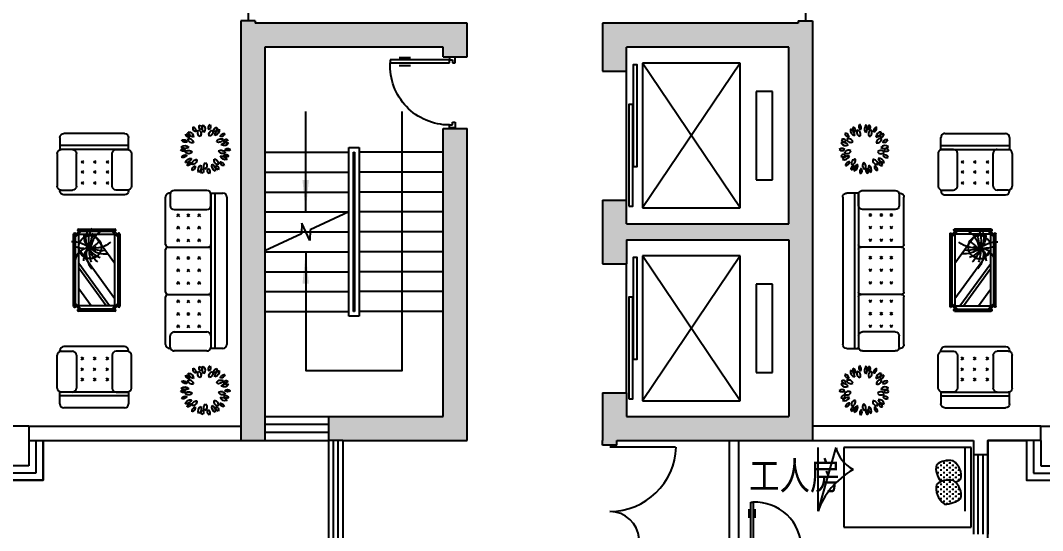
# Model space of a CAD drawing. Header units: millimetres. Extents: x 700 to 40890, y 496 to 41608.
# Drawn here: x 14431 to 27269, y 25908 to 32314 of the extents above; entities that cross this region are included whole.
import ezdxf
from ezdxf.enums import TextEntityAlignment as Align

# ---------------------------------------------------------------- set-up
doc = ezdxf.new("R2010")
doc.units = ezdxf.units.MM
for name, color, linetype in [('J', 7, 'Continuous'), ('PUB_DIM', 3, 'Continuous'), ('PUB_H', 13, 'Continuous'), ('STAIR', 2, 'Continuous'), ('W', 2, 'Continuous'), ('WALL', 4, 'Continuous'), ('WINDOW', 5, 'Continuous'), ('WINDOW_TEXT', 7, 'Continuous'), ('轮廓线', 240, 'Continuous')]:
    doc.layers.add(name, color=color, linetype=linetype)
doc.styles.add('_XYF', font='simhei.ttf', dxfattribs={"width": 0.8})
doc.styles.add('DIM_FONT', font='SIMPLEX.shx', dxfattribs={"width": 0.8})
doc.styles.add('SIMPLEX', font='SIMPLEX.SHX')
doc.styles.get("Standard").update_dxf_attribs({"font": 'arial.ttf'})

# ---------------------------------------------------------------- blocks, each defined once
blk = doc.blocks.new('_LIFTD')
for points in [[(-0.5476, -0.6024), (-0.5476, -0.7742), (0.2411, -0.7742), (0.2411, -0.6024), (-0.5476, -0.6024)], [(-0.2411, -0.7836), (-0.2411, -0.9554), (0.5476, -0.9554), (0.5476, -0.7836), (-0.2411, -0.7836)]]:
    blk.add_lwpolyline(points)
blk = doc.blocks.new('_ARROW')
blk.add_solid([(0, 0), (-1, 0.1), (-1, -0.1)])
blk = doc.blocks.new('M_A23MCU')
for p, q in [((-0.454, 0.081), (-0.454, 0.905)), ((-0.454, 0.905), (-0.413, 0.905)), ((-0.413, 0.905), (-0.413, 0.081)), ((-0.489, 0.782), (-0.489, 0.624)), ((-0.378, 0.782), (-0.378, 0.624)), ((-0.495, -0.002), (-0.495, 0.081)), ((-0.495, 0.081), (-0.454, 0.081)), ((-0.413, 0.081), (-0.454, 0.081)), ((-0.454, 0.081), (-0.454, 0.039)), ((-0.454, 0.039), (-0.413, 0.039)), ((-0.413, 0.039), (-0.413, -0.002)), ((0.412, 0.039), (0.412, -0.002)), ((0.453, 0.039), (0.412, 0.039)), ((0.453, 0.081), (0.453, 0.039)), ((0.494, 0.081), (0.453, 0.081)), ((0.494, -0.002), (0.494, 0.081)), ((-0.413, -0.002), (-0.495, -0.002)), ((-0.495, -0.002), (-0.495, -0.002)), ((0.412, -0.002), (0.494, -0.002)), ((0.494, -0.002), (0.494, -0.002))]:
    blk.add_line(p, q)
blk.add_arc((-0.372, 0.082), 0.825, 359.9283, 92.866)
blk = doc.blocks.new('_WBLK')
for p, q in [((-0.5, 0.5), (0.5, 0.5)), ((0.5, 0.1667), (-0.5, 0.1667)), ((0.5, -0.1667), (-0.5, -0.1667)), ((-0.5, -0.5), (0.5, -0.5))]:
    blk.add_line(p, q)
at = {"layer": 'WINDOW_TEXT', "style": 'SIMPLEX', "flags": 9}
blk.add_attdef('A', text='', height=1, dxfattribs=at).set_placement((0, 1.5), align=Align.MIDDLE)
blk = doc.blocks.new('M_C46QQU')
for p, q in [((-1008, 250), (-1008, 661)), ((-975, 711), (-975, 720)), ((-958, 711), (-818, 711)), ((-925, 770), (-327, 770)), ((-768, 661), (-768, 250)), ((-298, 740), (-298, 230)), ((-269, 770), (269, 770)), ((298, 740), (298, 230)), ((327, 770), (925, 770)), ((768, 661), (768, 250)), ((958, 711), (818, 711)), ((975, 711), (975, 720)), ((1008, 250), (1008, 661)), ((-713, 627), (-683, 597)), ((-683, 627), (-713, 597)), ((-556, 627), (-526, 597)), ((-526, 627), (-556, 597)), ((-398, 627), (-368, 597)), ((-368, 627), (-398, 597)), ((-138, 627), (-168, 597)), ((-168, 627), (-138, 597)), ((20, 627), (-11, 597)), ((-11, 627), (20, 597)), ((177, 627), (147, 597)), ((147, 627), (177, 597)), ((368, 627), (398, 597)), ((398, 627), (368, 597)), ((526, 627), (556, 597)), ((556, 627), (526, 597)), ((683, 627), (713, 597)), ((713, 627), (683, 597)), ((-713, 500), (-683, 469)), ((-683, 500), (-713, 469)), ((-556, 500), (-526, 469)), ((-526, 500), (-556, 469)), ((-398, 500), (-368, 469)), ((-368, 500), (-398, 469)), ((-138, 500), (-168, 469)), ((-168, 500), (-138, 469)), ((20, 500), (-11, 469)), ((-11, 500), (20, 469)), ((177, 500), (147, 469)), ((147, 500), (177, 469)), ((368, 500), (398, 469)), ((398, 500), (368, 469)), ((526, 500), (556, 469)), ((556, 500), (526, 469)), ((683, 500), (713, 469)), ((713, 500), (683, 469)), ((-713, 363), (-683, 332)), ((-683, 363), (-713, 332)), ((-526, 363), (-556, 332)), ((-556, 363), (-526, 332)), ((-398, 363), (-368, 332)), ((-368, 363), (-398, 332)), ((-138, 363), (-168, 332)), ((-168, 363), (-138, 332)), ((-11, 363), (20, 332)), ((20, 363), (-11, 332)), ((177, 363), (147, 332)), ((147, 363), (177, 332)), ((368, 363), (398, 332)), ((398, 363), (368, 332)), ((556, 363), (526, 332)), ((526, 363), (556, 332)), ((683, 363), (713, 332)), ((713, 363), (683, 332)), ((-975, 50), (-975, 203)), ((975, 200), (-975, 200)), ((975, 150), (-975, 150)), ((-818, 200), (-958, 200)), ((818, 200), (958, 200)), ((975, 200), (975, 50)), ((925, 0), (-925, 0))]:
    blk.add_line(p, q)
for centre, radius, start, end in [((-958, 661), 50, 90, 180), ((-925, 720), 50, 90, 180), ((-818, 661), 50, 0, 90), ((-328, 740), 30, 360, 90), ((-268, 740), 30, 90, 180), ((268, 740), 30, 0, 90), ((328, 740), 30, 90, 180), ((818, 661), 50, 90, 180), ((925, 720), 50, 360, 90), ((958, 661), 50, 0, 90), ((-958, 250), 50, 180, 270), ((-818, 250), 50, 270, 0), ((-328, 230), 30, 270, 0), ((-268, 230), 30, 180, 270), ((268, 230), 30, 270, 360), ((328, 230), 30, 180, 270), ((818, 250), 50, 180, 270), ((958, 250), 50, 270, 0), ((-925, 50), 50, 180, 270), ((925, 50), 50, 270, 0)]:
    blk.add_arc(centre, radius, start, end)
at = {"style": 'DIM_FONT', "width": 0.8, "flags": 9}
for tag in ['XSIZE', 'YSIZE']:
    blk.add_attdef(tag, (0, 0), '', height=0.5, dxfattribs=at)
blk = doc.blocks.new('M_C47JEV')
for p, q in [((-465, 250), (-465, 661)), ((-431, 711), (-431, 720)), ((-415, 711), (-275, 711)), ((381, 770), (-381, 770)), ((-225, 661), (-225, 250)), ((225, 661), (225, 250)), ((415, 711), (275, 711)), ((431, 711), (431, 720)), ((465, 250), (465, 661)), ((-136, 606), (-166, 637)), ((-166, 606), (-136, 637)), ((-9, 606), (21, 637)), ((21, 606), (-9, 637)), ((179, 606), (149, 637)), ((149, 606), (179, 637)), ((-136, 469), (-166, 499)), ((-166, 469), (-136, 499)), ((21, 469), (-9, 499)), ((-9, 469), (21, 499)), ((179, 469), (149, 499)), ((149, 469), (179, 499)), ((-136, 342), (-166, 372)), ((-166, 342), (-136, 372)), ((21, 342), (-9, 372)), ((-9, 342), (21, 372)), ((179, 342), (149, 372)), ((149, 342), (179, 372)), ((-431, 50), (-431, 203)), ((431, 200), (-431, 200)), ((431, 150), (-431, 150)), ((-275, 200), (-415, 200)), ((275, 200), (415, 200)), ((431, 200), (431, 50)), ((381, 0), (-381, 0))]:
    blk.add_line(p, q)
for centre, start, end in [((-415, 661), 90, 180), ((-381, 720), 90, 180), ((-275, 661), 0, 90), ((275, 661), 90, 180), ((381, 720), 360, 90), ((415, 661), 0, 90), ((-415, 250), 180, 270), ((-275, 250), 270, 0), ((275, 250), 180, 270), ((415, 250), 270, 0), ((-381, 50), 180, 270), ((381, 50), 270, 0)]:
    blk.add_arc(centre, 50, start, end)
at = {"style": 'DIM_FONT', "width": 0.8, "flags": 9}
for tag in ['XSIZE', 'YSIZE']:
    blk.add_attdef(tag, (0, 0), '', height=0.5, dxfattribs=at)
blk = doc.blocks.new('M_C57NTX')
for p, q in [((-427, 268), (-471, 224)), ((-399, 268), (-471, 196)), ((-446, 283), (-446, 278)), ((-436, 293), (473, 293)), ((-436, 268), (473, 268)), ((436, 268), (509, 196)), ((465, 268), (509, 224)), ((483, 283), (483, 278)), ((-496, -226), (-496, 233)), ((-486, 243), (-481, 243)), ((-471, -226), (-471, 233)), ((-431, 72), (-217, 228)), ((-431, -116), (43, 228)), ((-431, -159), (102, 228)), ((-336, -222), (283, 228)), ((509, 233), (509, -226)), ((524, 243), (519, 243)), ((534, 233), (534, -226)), ((106, -222), (469, 42)), ((-486, -236), (-481, -236)), ((-399, -262), (-471, -189)), ((-427, -262), (-471, -218)), ((436, -262), (509, -189)), ((465, -262), (509, -218)), ((524, -236), (519, -236)), ((-446, -277), (-446, -272)), ((473, -262), (-436, -262)), ((473, -287), (-436, -287)), ((483, -277), (483, -272))]:
    blk.add_line(p, q)
blk.add_lwpolyline([(-431, -222), (-431, 228), (469, 228), (469, -222)], close=True)
at = {"const_width": 12}
for points in [[(123, 120, 1), (135, 120, 1)], [(225, 150, 1), (237, 150, 1)], [(253, 126, 1), (265, 126, 1)], [(409, 163, 1), (421, 163, 1)], [(189, 24, 1), (201, 24, 1)], [(264, 18, 1), (276, 18, 1)], [(277, 84, 1), (289, 84, 1)], [(288, 107, 1), (300, 107, 1)], [(294, 93, 1), (306, 93, 1)], [(297, 74, 1), (309, 74, 1)], [(305, 18, 1), (317, 18, 1)], [(308, 87, 1), (320, 87, 1)], [(418, 27, 1), (430, 27, 1)], [(486, 90, 1), (498, 90, 1)], [(220, -38, 1), (232, -38, 1)], [(324, -108, 1), (336, -108, 1)]]:
    blk.add_lwpolyline(points, format="xyb", close=True, dxfattribs=at)
blk.add_circle((308, 86), 144)
for centre, radius, start, end in [((-436, 283), 10, 90, 180), ((-436, 278), 10, 180, 270), ((109, 83), 193, 6.9904, 78.0284), ((781, 125), 490, 163.8561, 179.1105), ((156, 293), 219, 342.9456, 6.4814), ((473, 283), 10, 0, 90), ((473, 278), 10, 270, 0), ((-486, 233), 10, 90, 180), ((-481, 233), 10, 0, 90), ((228, -157), 293, 78.5516, 130.9815), ((110, -88), 259, 48.7581, 83.8624), ((176, 42), 126, 28.8901, 78.4579), ((-395, 504), 810, 328.9873, 340.361), ((421, -27), 169, 62.9909, 135.9102), ((448, -69), 233, 85.8741, 126.9558), ((519, 233), 10, 90, 180), ((524, 233), 10, 0, 90), ((280, -402), 502, 88.3286, 108.729), ((344, -194), 291, 103.0452, 139.7766), ((364, -84), 190, 114.0956, 166.2953), ((482, -98), 260, 134.4861, 189.3762), ((613, -62), 346, 155.0888, 185.9637), ((267, -555), 642, 70.5249, 87.8244), ((624, 28), 325, 171.2496, 218.2333), ((404, -128), 234, 53.3231, 115.7633), ((-1013, -1156), 1790, 39.0488, 42.6799), ((269, -208), 287, 31.315, 82.1378), ((-486, -226), 10, 180, 270), ((-481, -226), 10, 270, 0), ((519, -226), 10, 180, 270), ((524, -226), 10, 270, 0), ((-436, -272), 10, 90, 180), ((-436, -277), 10, 180, 270), ((473, -272), 10, 0, 90), ((473, -277), 10, 270, 0)]:
    blk.add_arc(centre, radius, start, end)
at = {"style": 'DIM_FONT', "width": 0.8, "flags": 9}
for tag in ['XSIZE', 'YSIZE']:
    blk.add_attdef(tag, (0, 0), '', height=0.5, dxfattribs=at)
blk = doc.blocks.new('M_F22')
for centre, radius, start, end in [((-704, 1829), 307, 163.4613, 255.43295), ((-1018, 1651), 266, 333.31145, 85.5828), ((-63, 1991), 399, 151.70154, 229.74057), ((-591, 1891), 339, 322.86392, 58.57818), ((523, 1764), 486, 130.70899, 219.10644), ((-284, 1836), 573, 318.65709, 31.15834), ((662, 1865), 307, 123.4613, 215.43295), ((307, 1931), 266, 293.31145, 45.5828), ((1257, 1578), 399, 111.70154, 189.74057), ((788, 1841), 339, 282.86392, 18.57818), ((-1680, 1042), 339, 2.86392, 98.57818), ((-1340, 1458), 399, 191.70154, 269.74057), ((-745, 1661), 486, 170.70899, 259.10644), ((-1409, 1198), 573, 358.65709, 71.15834), ((-242, 1523), 417, 160.50355, 255.32847), ((-684, 1289), 376, 333.2488, 82.58322), ((819, 1335), 417, 120.50355, 215.32847), ((331, 1439), 376, 293.2488, 42.58322), ((1560, 1027), 486, 90.70899, 179.10644), ((988, 1601), 573, 278.65709, 351.15834), ((1511, 508), 417, 80.50355, 175.32847), ((1204, 902), 376, 253.2488, 2.58322), ((1732, 1016), 307, 83.4613, 175.43295), ((1502, 1294), 266, 253.31145, 5.5828), ((-1969, -307), 339, 42.86392, 138.57818), ((-1861, -14), 573, 38.65709, 111.15834), ((-1651, 768), 486, 210.70899, 299.10644), ((-1853, 584), 266, 13.31145, 125.5828), ((-1727, 923), 307, 203.4613, 295.43295), ((-1364, 522), 376, 13.2488, 122.58322), ((-1177, 985), 417, 200.50355, 295.32847), ((1881, -204), 486, 50.70899, 139.10644), ((1812, 603), 573, 238.65709, 311.15834), ((2003, 413), 399, 71.70154, 149.74057), ((1813, 916), 339, 242.86392, 338.57818), ((-1976, 230), 399, 231.70154, 309.74057), ((-1807, -769), 266, 53.31145, 165.5828), ((-1928, -429), 307, 243.4613, 335.43295), ((-1429, -1233), 573, 78.65709, 151.15834), ((-1770, -498), 486, 250.70899, 339.10644), ((-1393, -503), 376, 53.2488, 162.58322), ((-1547, -28), 417, 240.50355, 335.32847), ((1510, -570), 417, 40.50355, 135.32847), ((1528, -71), 376, 213.2488, 322.58322), ((1335, -1353), 486, 10.70899, 99.10644), ((1801, -691), 573, 198.65709, 271.15834), ((1825, -959), 399, 31.70154, 109.74057), ((2003, -452), 339, 202.86392, 298.57818), ((2005, -323), 307, 43.4613, 135.43295), ((2009, 38), 266, 213.31145, 325.5828), ((-1323, -1527), 339, 82.86392, 178.57818), ((-1674, -1120), 399, 271.70154, 349.74057), ((-902, -1777), 266, 93.31145, 205.5828), ((-1213, -1593), 307, 283.4613, 15.43295), ((-756, -1306), 376, 93.2488, 202.58322), ((-1179, -1041), 417, 280.50355, 15.32847), ((-314, -1889), 573, 118.65709, 191.15834), ((-1048, -1545), 486, 290.70899, 19.10644), ((-44, -2046), 339, 122.86392, 218.57818), ((-574, -1959), 399, 311.70154, 29.74057), ((249, -1512), 376, 133.2488, 242.58322), ((-246, -1581), 417, 320.50355, 55.32847), ((439, -1967), 266, 133.31145, 245.5828), ((83, -2026), 307, 323.4613, 55.43295), ((962, -1675), 573, 158.65709, 231.15834), ((179, -1883), 486, 330.70899, 59.10644), ((1151, -1025), 376, 173.2488, 282.58322), ((816, -1395), 417, 0.50355, 95.32847), ((1270, -1621), 339, 162.86392, 258.57818), ((808, -1896), 399, 351.70154, 69.74057), ((1589, -1250), 266, 173.31145, 285.5828), ((1354, -1524), 307, 3.4613, 95.43295)]:
    blk.add_arc(centre, radius, start, end)
at = {"width": 0.8, "flags": 9}
for tag in ['XSIZE', 'YSIZE']:
    blk.add_attdef(tag, (0, 0), '', height=0.5, dxfattribs=at)
blk = doc.blocks.new('_B0MWI')
for p, q in [((-0.62, 3.2778), (0.62, 3.2778)), ((-0.62, 0.5), (-0.62, 3.2778)), ((0.62, 0.5), (0.62, 3.2778)), ((-0.56, 2.7778), (0.56, 2.7778)), ((-0.56, 0.5), (-0.56, 2.7778)), ((0.56, 0.5), (0.56, 2.7778)), ((-0.5, 2.2778), (0.5, 2.2778)), ((-0.5, 0.5), (-0.5, 2.2778)), ((0.5, 0.5), (0.5, 2.2778)), ((-0.5, -0.5), (0.5, -0.5))]:
    blk.add_line(p, q)
blk = doc.blocks.new('M_A6')
blk.add_line((0.5, 0), (0.5, 0))
blk = doc.blocks.new('M_A17ORW')
at = {"const_width": 0.02}
for points in [[(-0.481, -0.001), (-0.481, -0.308)], [(0.481, 0.001), (0.481, -0.691)]]:
    blk.add_lwpolyline(points, dxfattribs=at)
for centre, radius, start, end in [((-0.501, -0.003), 0.307, 274.2492, 0.2101), ((0.505, 0.002), 0.699, 180.2762, 268.0603)]:
    blk.add_arc(centre, radius, start, end)
blk = doc.blocks.new('*X16')
at = {"color": 0}
for p, q in [((284933, 2325), (284944, 2325)), ((284934, 2316), (284934, 2326)), ((285000, 2325), (285019, 2325)), ((285009, 2316), (285009, 2334)), ((285075, 2325), (285094, 2325)), ((285084, 2316), (285084, 2334)), ((285234, 2316), (285234, 2323)), ((285240, 2325), (285244, 2325)), ((285300, 2325), (285319, 2325)), ((285309, 2316), (285309, 2334)), ((285375, 2325), (285394, 2325)), ((285384, 2316), (285384, 2334)), ((285450, 2325), (285452, 2325)), ((285459, 2316), (285459, 2316)), ((284817, 2212), (284831, 2212)), ((284822, 2203), (284822, 2222)), ((284850, 2250), (284869, 2250)), ((284859, 2241), (284859, 2259)), ((284859, 2166), (284859, 2184)), ((284888, 2288), (284906, 2288)), ((284888, 2212), (284906, 2212)), ((284897, 2278), (284897, 2297)), ((284897, 2203), (284897, 2222)), ((284925, 2250), (284944, 2250)), ((284934, 2241), (284934, 2259)), ((284934, 2166), (284934, 2184)), ((284962, 2288), (284981, 2288)), ((284962, 2212), (284981, 2212)), ((284972, 2278), (284972, 2297)), ((284972, 2203), (284972, 2222)), ((285000, 2250), (285019, 2250)), ((285009, 2241), (285009, 2259)), ((285009, 2166), (285009, 2184)), ((285038, 2288), (285056, 2288)), ((285038, 2212), (285056, 2212)), ((285047, 2278), (285047, 2297)), ((285047, 2203), (285047, 2222)), ((285075, 2250), (285094, 2250)), ((285084, 2241), (285084, 2259)), ((285084, 2166), (285084, 2184)), ((285112, 2288), (285131, 2288)), ((285112, 2212), (285131, 2212)), ((285122, 2278), (285122, 2297)), ((285122, 2203), (285122, 2222)), ((285150, 2250), (285169, 2250)), ((285159, 2241), (285159, 2259)), ((285159, 2166), (285159, 2184)), ((285188, 2288), (285206, 2288)), ((285188, 2212), (285206, 2212)), ((285197, 2278), (285197, 2297)), ((285197, 2203), (285197, 2222)), ((285225, 2250), (285244, 2250)), ((285234, 2241), (285234, 2259)), ((285234, 2166), (285234, 2184)), ((285262, 2288), (285281, 2288)), ((285262, 2212), (285281, 2212)), ((285272, 2278), (285272, 2297)), ((285272, 2203), (285272, 2222)), ((285300, 2250), (285319, 2250)), ((285309, 2241), (285309, 2259)), ((285309, 2166), (285309, 2184)), ((285338, 2288), (285356, 2288)), ((285338, 2212), (285356, 2212)), ((285347, 2278), (285347, 2297)), ((285347, 2203), (285347, 2222)), ((285375, 2250), (285394, 2250)), ((285384, 2241), (285384, 2259)), ((285384, 2166), (285384, 2184)), ((285412, 2288), (285431, 2288)), ((285412, 2212), (285431, 2212)), ((285422, 2278), (285422, 2297)), ((285422, 2203), (285422, 2222)), ((285450, 2250), (285469, 2250)), ((285459, 2241), (285459, 2259)), ((285459, 2166), (285459, 2184)), ((285488, 2212), (285500, 2212)), ((285497, 2203), (285497, 2222)), ((284850, 2175), (284869, 2175)), ((284856, 2100), (284869, 2100)), ((284859, 2094), (284859, 2109)), ((284888, 2138), (284906, 2138)), ((284888, 2062), (284906, 2062)), ((284897, 2128), (284897, 2147)), ((284897, 2053), (284897, 2072)), ((284925, 2175), (284944, 2175)), ((284925, 2100), (284944, 2100)), ((284934, 2091), (284934, 2109)), ((284962, 2138), (284981, 2138)), ((284962, 2062), (284981, 2062)), ((284972, 2128), (284972, 2147)), ((284972, 2053), (284972, 2072)), ((285000, 2175), (285019, 2175)), ((285000, 2100), (285019, 2100)), ((285009, 2091), (285009, 2109)), ((285038, 2138), (285056, 2138)), ((285038, 2062), (285056, 2062)), ((285047, 2128), (285047, 2147)), ((285047, 2053), (285047, 2072)), ((285075, 2175), (285094, 2175)), ((285075, 2100), (285094, 2100)), ((285084, 2091), (285084, 2109)), ((285112, 2138), (285131, 2138)), ((285122, 2128), (285122, 2147)), ((285150, 2175), (285169, 2175)), ((285150, 2100), (285151, 2100)), ((285159, 2106), (285159, 2109)), ((285163, 2100), (285169, 2100)), ((285188, 2138), (285206, 2138)), ((285188, 2062), (285206, 2062)), ((285197, 2128), (285197, 2147)), ((285197, 2053), (285197, 2072)), ((285225, 2175), (285244, 2175)), ((285225, 2100), (285244, 2100)), ((285234, 2091), (285234, 2109)), ((285262, 2138), (285281, 2138)), ((285262, 2062), (285281, 2062)), ((285272, 2128), (285272, 2147)), ((285272, 2053), (285272, 2072)), ((285300, 2175), (285319, 2175)), ((285300, 2100), (285319, 2100)), ((285309, 2091), (285309, 2109)), ((285338, 2138), (285356, 2138)), ((285338, 2062), (285356, 2062)), ((285347, 2128), (285347, 2147)), ((285347, 2053), (285347, 2072)), ((285375, 2175), (285394, 2175)), ((285375, 2100), (285394, 2100)), ((285384, 2091), (285384, 2109)), ((285412, 2138), (285431, 2138)), ((285422, 2128), (285422, 2147)), ((285450, 2175), (285469, 2175)), ((285450, 2100), (285458, 2100)), ((285459, 2101), (285459, 2109)), ((285488, 2138), (285497, 2138)), ((285497, 2138), (285497, 2147))]:
    blk.add_line(p, q, dxfattribs=at)
blk = doc.blocks.new('RECTANG')
for p, q in [((1, 1), (0, 1)), ((0, 1), (0, 0)), ((1, 0), (1, 1)), ((0, 0), (1, 0))]:
    blk.add_line(p, q)
blk = doc.blocks.new('_C1LMW')
for p, q in [((-1000, -80), (0, -305)), ((-1000, -80), (0, -80)), ((0, -1920), (-1000, -1920))]:
    blk.add_line(p, q)
for centre, radius, start, end in [((-1289, -1215), 1171, 36.5169, 75.7062), ((81, -828), 530, 98.7955, 144.0982), ((-348, -518), 4.547473508864641e-13, 270, 343.0338), ((-639, -1913), 354, 80.3657, 135.5224), ((-566, -1649), 326, 182.7966, 223.2149), ((-733, -1725), 222, 346.7256, 46.496), ((-332, -1913), 354, 80.3657, 124.9896), ((-426, -1725), 222, 346.7256, 46.496), ((-752, -1548), 328, 260.9132, 315.9541)]:
    blk.add_arc(centre, radius, start, end)
at = {"layer": 'J'}
for centre, radius, start, end in [((-445, -1548), 328, 260.9132, 315.9541), ((-260, -1649), 326, 208.3278, 223.2149)]:
    blk.add_arc(centre, radius, start, end, dxfattribs=at)
at = {"xscale": 1999.996, "yscale": 999.998, "zscale": 1999.996, "rotation": 90}
blk.add_blockref('RECTANG', (0, -2000), dxfattribs=at)
blk.add_blockref('*X16', (-285705, -3910))
at = {"style": 'DIM_FONT', "width": 0.8, "flags": 9}
for tag in ['XSIZE', 'YSIZE']:
    blk.add_attdef(tag, (0, 0), '', height=0.5, dxfattribs=at)

msp = doc.modelspace()

# ---------------------------------------------------------------- hatches: boundary and pattern name
at = {"layer": 'PUB_H'}
h = msp.add_hatch(color=256, dxfattribs=at)
h.paths.add_polyline_path([(19741.2, 27338.8), (18301.2, 27338.8), (18301.2, 27038.8), (18481.2, 27038.8), (20041.2, 27038.8), (20041.2, 30958.8), (19741.2, 30958.8)], flags=17)
h.paths.add_polyline_path([(17201.2, 27038.8), (17501.2, 27038.8), (17501.2, 27338.8), (17501.2, 31978.8), (19741.2, 31978.8), (19741.2, 31858.8), (20041.2, 31858.8), (20041.2, 32278.8), (17381.2, 32278.8), (17381.2, 32308.8), (17201.2, 32308.8), (17201.2, 32128.8)])
msp.add_hatch(color=256, dxfattribs=at).paths.add_polyline_path([(24081.2, 27338.8), (22041.2, 27338.8), (22041.2, 27638.8), (21741.2, 27638.8), (21741.2, 27038.8), (21741.2, 26978.8), (21921.2, 26978.8), (21921.2, 27038.8), (24381.2, 27038.8), (24381.2, 32308.8), (24201.2, 32308.8), (24201.2, 32278.8), (21741.2, 32278.8), (21741.2, 31678.8), (22041.2, 31678.8), (22041.2, 31978.8), (24081.2, 31978.8), (24081.2, 29758.8), (22041.2, 29758.8), (22041.2, 30058.8), (21741.2, 30058.8), (21741.2, 29258.8), (22041.2, 29258.8), (22041.2, 29558.8), (24081.2, 29558.8)])

# ---------------------------------------------------------------- linework, layer by layer
at = {"layer": 'PUB_DIM'}
for points in [[(18013.7, 29408.8), (18013.7, 27917.6), (19226.8, 27917.6), (19226.8, 31170.6)], [(18013.7, 29908.8), (18013.7, 31170.6)]]:
    msp.add_lwpolyline(points, dxfattribs=at)
at = {"layer": 'STAIR'}
for p, q in [((23469.2, 31778.8), (22245.2, 31778.8)), ((22245.2, 31778.8), (22245.2, 29958.8)), ((23469.2, 29958.8), (22245.2, 31778.8)), ((23469.2, 31778.8), (22245.2, 29958.8)), ((23469.2, 29958.8), (23469.2, 31778.8)), ((22041.2, 30058.8), (22041.2, 31678.8)), ((23877.2, 31423.8), (23673.2, 31423.8)), ((23673.2, 31423.8), (23673.2, 30313.8)), ((23877.2, 30313.8), (23877.2, 31423.8)), ((18556.2, 30718.8), (18686.2, 30718.8)), ((18556.2, 28598.8), (18556.2, 30718.8)), ((18686.2, 30718.8), (18686.2, 28598.8)), ((17501.2, 30658.8), (18556.2, 30658.8)), ((18616.2, 30658.8), (18626.2, 30658.8)), ((18616.2, 28658.8), (18616.2, 30658.8)), ((18626.2, 30658.8), (18626.2, 28658.8)), ((19741.2, 30658.8), (18686.2, 30658.8)), ((17501.2, 30408.8), (18556.2, 30408.8)), ((19741.2, 30408.8), (18686.2, 30408.8)), ((23673.2, 30313.8), (23877.2, 30313.8)), ((17501.2, 30158.8), (18556.2, 30158.8)), ((19741.2, 30158.8), (18686.2, 30158.8)), ((22245.2, 29958.8), (23469.2, 29958.8)), ((17501.2, 29908.8), (18556.2, 29908.8)), ((18556.2, 29908.8), (18068.2, 29683.9)), ((19741.2, 29908.8), (18686.2, 29908.8)), ((17501.2, 29658.8), (18556.2, 29658.8)), ((17963.5, 29767.7), (17959.2, 29633.7)), ((18063.9, 29549.8), (17963.5, 29767.7)), ((18068.2, 29683.9), (18063.9, 29549.8)), ((19741.2, 29658.8), (18686.2, 29658.8)), ((17959.2, 29633.7), (17501.2, 29422.6)), ((17501.2, 29408.8), (18556.2, 29408.8)), ((19741.2, 29408.8), (18686.2, 29408.8)), ((23469.2, 29358.8), (22245.2, 29358.8)), ((22245.2, 29358.8), (22245.2, 27538.8)), ((23469.2, 27538.8), (22245.2, 29358.8)), ((23469.2, 29358.8), (22245.2, 27538.8)), ((23469.2, 27538.8), (23469.2, 29358.8)), ((17501.2, 29158.8), (18556.2, 29158.8)), ((19741.2, 29158.8), (18686.2, 29158.8)), ((22041.2, 27638.8), (22041.2, 29258.8)), ((17501.2, 28908.8), (18556.2, 28908.8)), ((19741.2, 28908.8), (18686.2, 28908.8)), ((23877.2, 29003.8), (23673.2, 29003.8)), ((23673.2, 29003.8), (23673.2, 27893.8)), ((23877.2, 27893.8), (23877.2, 29003.8)), ((17501.2, 28658.8), (18556.2, 28658.8)), ((18626.2, 28658.8), (18616.2, 28658.8)), ((19741.2, 28658.8), (18686.2, 28658.8)), ((18686.2, 28598.8), (18556.2, 28598.8)), ((23673.2, 27893.8), (23877.2, 27893.8)), ((22245.2, 27538.8), (23469.2, 27538.8))]:
    msp.add_line(p, q, dxfattribs=at)
at = {"layer": 'WALL'}
for p, q in [((17201.2, 32308.8), (17201.2, 32128.8)), ((17381.2, 32308.8), (17201.2, 32308.8)), ((17381.2, 32308.8), (17381.2, 32278.8)), ((20041.2, 32278.8), (17381.2, 32278.8)), ((20041.2, 31858.8), (20041.2, 32278.8)), ((24201.2, 32278.8), (21741.2, 32278.8)), ((21741.2, 32278.8), (21741.2, 31678.8)), ((24201.2, 32308.8), (24381.2, 32308.8)), ((24201.2, 32308.8), (24201.2, 32278.8)), ((24381.2, 32308.8), (24381.2, 27038.8)), ((17201.2, 32128.8), (17201.2, 27038.8)), ((19741.2, 31978.8), (17501.2, 31978.8)), ((17501.2, 31978.8), (17501.2, 27338.8)), ((19741.2, 31858.8), (19741.2, 31978.8)), ((24081.2, 31978.8), (22041.2, 31978.8)), ((22041.2, 31678.8), (22041.2, 31978.8)), ((24081.2, 29758.8), (24081.2, 31978.8)), ((19741.2, 31858.8), (20041.2, 31858.8)), ((21741.2, 31678.8), (22041.2, 31678.8)), ((19741.2, 27338.8), (19741.2, 30958.8)), ((19741.2, 30958.8), (20041.2, 30958.8)), ((20041.2, 27038.8), (20041.2, 30958.8)), ((21741.2, 30058.8), (21741.2, 29258.8)), ((21741.2, 30058.8), (22041.2, 30058.8)), ((22041.2, 29758.8), (22041.2, 30058.8)), ((22041.2, 29758.8), (24081.2, 29758.8)), ((22041.2, 29558.8), (24081.2, 29558.8)), ((22041.2, 29558.8), (22041.2, 29258.8)), ((24081.2, 29558.8), (24081.2, 27338.8)), ((21741.2, 29258.8), (22041.2, 29258.8)), ((21741.2, 27638.8), (21741.2, 27038.8)), ((21741.2, 27638.8), (22041.2, 27638.8)), ((22041.2, 27638.8), (22041.2, 27338.8)), ((14536.2, 27218.8), (17201.2, 27218.8)), ((14536.2, 27218.8), (14536.2, 27038.8)), ((17501.2, 27338.8), (17501.2, 27038.8)), ((18301.2, 27338.8), (19741.2, 27338.8)), ((18301.2, 27338.8), (18301.2, 27038.8)), ((22041.2, 27338.8), (24081.2, 27338.8)), ((27246.2, 27218.8), (24381.2, 27218.8)), ((27246.2, 27038.8), (27246.2, 27218.8)), ((14536.2, 27038.8), (18301.2, 27038.8)), ((17291.2, 27038.8), (17501.2, 27038.8)), ((18481.2, 27038.8), (18301.2, 27038.8)), ((18481.2, 27038.8), (20041.2, 27038.8)), ((21741.2, 26978.8), (21741.2, 27038.8)), ((21921.2, 26978.8), (21741.2, 26978.8)), ((21921.2, 27038.8), (26401.2, 27038.8)), ((21921.2, 26978.8), (21921.2, 27038.8)), ((23331.2, 27038.8), (23331.2, 23768.8)), ((23451.2, 27038.8), (24381.2, 27038.8)), ((23451.2, 27038.8), (23451.2, 25688.8)), ((26401.2, 27038.8), (26401.2, 26863.8)), ((27246.2, 27038.8), (26581.2, 27038.8)), ((26581.2, 27038.8), (26581.2, 26863.8)), ((26401.2, 26863.8), (26581.2, 26863.8))]:
    msp.add_line(p, q, dxfattribs=at)
at = {"layer": 'WINDOW'}
for p, q in [((17291.2, 33508.8), (17291.2, 32308.8)), ((24291.2, 33508.8), (24291.2, 32308.8))]:
    msp.add_line(p, q, dxfattribs=at)
at = {"layer": '轮廓线'}
for points in [[(12856.2, 26538.8), (14716.2, 26538.8), (14716.2, 27038.8), (18301.2, 27038.8), (18301.2, 25718.8), (15001.2, 25718.8), (15001.2, 24368.8), (14501.2, 24368.8), (14501.2, 22508.8), (15001.2, 22508.8), (15001.2, 17038.8), (15516.2, 17038.8), (15516.2, 16538.8), (17996.2, 16538.8), (17996.2, 17038.8), (18331.2, 17038.8), (18331.2, 15607.5)], [(22951.2, 15607.5), (22951.2, 17038.8), (23436.2, 17038.8), (23436.2, 16538.8), (25916.2, 16538.8), (25916.2, 17038.8), (26581.2, 17038.8), (26581.2, 27038.8), (27066.2, 27038.8), (27066.2, 26538.8), (28941.2, 26538.8)]]:
    msp.add_lwpolyline(points, dxfattribs=at)

# ---------------------------------------------------------------- block references
at = {"layer": 'J', "yscale": 0.14, "zscale": 0.14}
for p, xscale in [((16756.3, 30703.1), -0.14), ((25026.2, 30703.1), 0.14), ((16756.3, 27672.8), -0.14), ((25026.2, 27672.8), 0.14)]:
    msp.add_blockref('M_F22', p, dxfattribs=dict(at, xscale=xscale))
at = {"layer": 'J'}
for name, p, xscale, rotation in [('M_C47JEV', (15359, 30893.8), -1, 180), ('M_C46QQU', (24758.4, 29170.7), -1, 270), ('M_C57NTX', (26390.6, 29159.4), -1, 270), ('_C1LMW', (24371.2, 26951.3), 0.8, 89.99999968272307)]:
    msp.add_blockref(name, p, dxfattribs=dict(at, xscale=xscale, rotation=rotation))
for name, p, rotation in [('M_C47JEV', (26423.4, 30893.8), 180), ('M_C46QQU', (17024, 29170.7), 90), ('M_C57NTX', (15391.8, 29159.4), 90)]:
    msp.add_blockref(name, p, dxfattribs=dict(at, rotation=rotation))
msp.add_blockref('M_C47JEV', (15359, 27447.6), dxfattribs=at)
at = {"layer": 'J', "xscale": -1}
msp.add_blockref('M_C47JEV', (26423.4, 27447.6), dxfattribs=at)
at = {"layer": 'PUB_DIM', "xscale": -400, "yscale": 400, "zscale": 400}
for p, rotation in [((18013.7, 29908.8), 90), ((18013.7, 29408.8), 270)]:
    msp.add_blockref('_ARROW', p, dxfattribs=dict(at, rotation=rotation))
at = {"layer": 'W', "yscale": 179.9999999999991, "zscale": 1500, "rotation": 180}
for p, xscale in [((13786.2, 27128.8), 1500), ((27996.2, 27128.8), -1500)]:
    msp.add_blockref('_B0MWI', p, dxfattribs=dict(at, xscale=xscale))
at = {"layer": 'WINDOW'}
for name, p, xscale, yscale, zscale, rotation in [('M_A23MCU', (19891.2, 31408.8), 900, -900, 900, 270), ('_LIFTD', (21891.2, 30868.8), 1620, 299.9999502857791, 1620, 90), ('_LIFTD', (21891.2, 28448.8), 1620.000000044703, 300.0000922275596, 1620.000000044703, 90), ('M_A6', (13786.2, 27128.8), -1500, 1500, 1500, 180), ('_WBLK', (18391.2, 26378.8), 1320, 180, 1320, 270), ('M_A17ORW', (21831.2, 26378.8), -1200, -1200, 1200, 270), ('_WBLK', (26491.2, 26363.8), 1000, 180, 1000, 270), ('M_A23MCU', (23921.2, 25628.8), -700, -700, 700, 180)]:
    msp.add_blockref(name, p, dxfattribs=dict(at, xscale=xscale, yscale=yscale, zscale=zscale, rotation=rotation))
at = {"layer": 'WINDOW', "xscale": 800, "yscale": 300, "zscale": 800}
msp.add_blockref('_WBLK', (17901.2, 27188.8), dxfattribs=at)

# ---------------------------------------------------------------- texts
at = {"style": '_XYF', "width": 0.8}
msp.add_text('工人房', height=350, rotation=360, dxfattribs=at).set_placement((23583.6, 26420.8))

doc.saveas('drawing.dxf')
